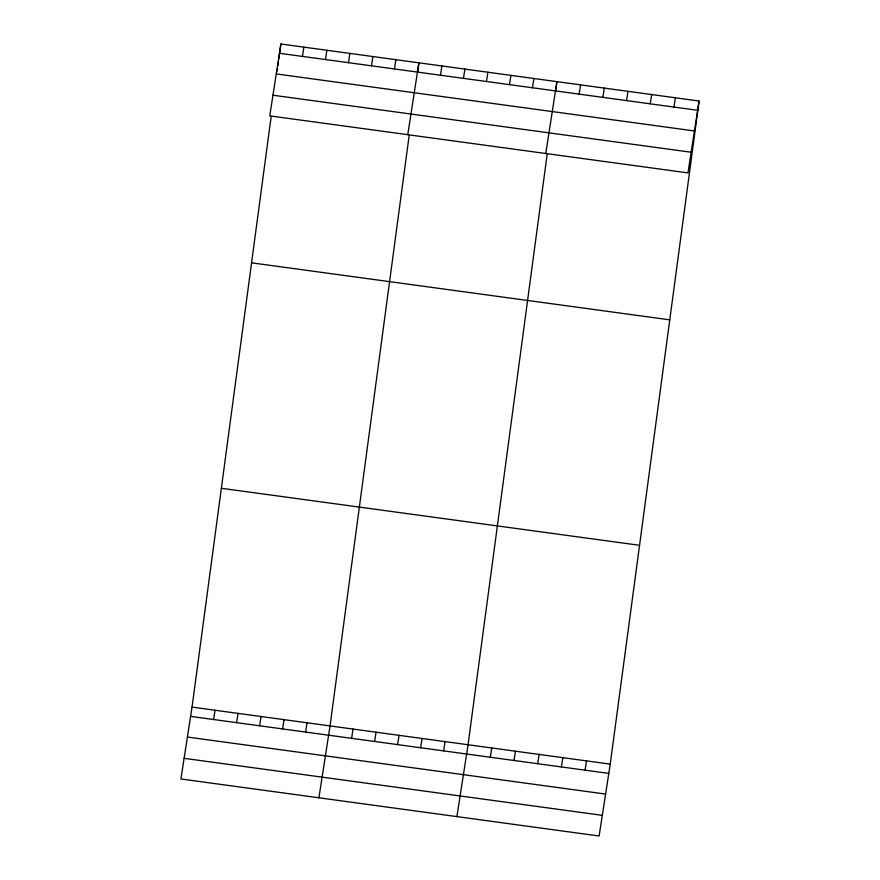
<?xml version="1.0" encoding="UTF-8"?>
<svg xmlns="http://www.w3.org/2000/svg" width="880" height="880" viewBox="0 0 880 880"><rect width="100%" height="100%" fill="white"/><g stroke="black" fill="none" stroke-linecap="round" stroke-linejoin="round"><path stroke-width="1.32" d="M699.083 101.024L687.962 172.887L269.764 115.874L280.885 44L699.083 101.024L610.236 764.126L599.115 836L180.917 778.976L192.038 707.113L271.117 116.941M277.266 71.016L277.629 68.31M277.992 65.615L278.531 61.556M278.894 58.861L280.885 44M409.123 135.762L330.044 725.923L318.923 797.797M417.626 72.27L418.891 62.821L407.77 134.684M547.129 154.572L468.05 744.744L456.929 816.618M555.632 91.091L556.897 81.631L545.776 153.505M302.456 56.408L303.886 47.135M213.598 719.521L215.039 710.248M325.457 59.554L326.887 50.27M236.599 722.656L238.04 713.383M348.458 62.689L349.888 53.405M259.6 725.791L261.041 716.518M371.459 65.824L372.889 56.54M282.601 728.937L284.042 719.653M394.46 68.959L395.89 59.686M305.602 732.072L307.043 722.788M440.462 75.229L441.892 65.956M351.604 738.342L353.045 729.058M463.463 78.364L464.893 69.091M374.605 741.477L376.046 732.204M486.464 81.499L487.894 72.226M397.606 744.612L399.047 735.339M509.465 84.634L510.895 75.361M420.607 747.747L422.048 738.474M532.466 87.78L533.896 78.496M443.608 750.882L445.049 741.609M579.161 94.138L580.602 84.865M490.314 757.251L491.744 747.978M602.855 97.372L604.296 88.099M514.008 760.485L515.449 751.201M626.56 100.606L627.99 91.333M537.702 763.719L539.143 754.435M650.254 103.84L651.695 94.556M561.407 766.942L562.837 757.669M673.948 107.063L675.389 97.79M585.101 770.176L586.542 760.903M279.455 53.273L697.653 110.297M276.254 73.931L694.452 130.955M272.965 95.216L691.163 152.24M251.57 262.823L669.768 319.847M221.364 488.279L639.562 545.303M192.038 707.113L610.236 764.126M190.597 716.386L608.806 773.41M187.407 737.044L605.605 794.068M184.107 758.329L602.305 815.342"/></g></svg>
